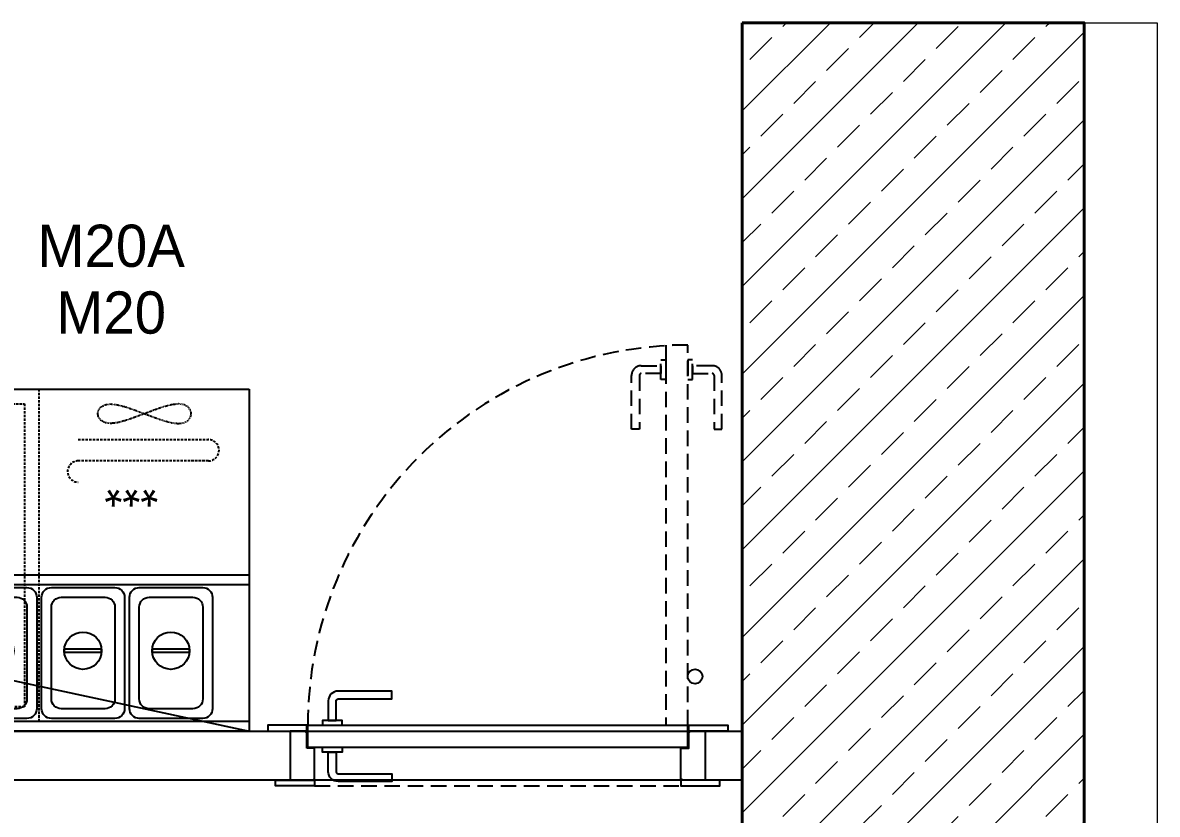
# Model space of a CAD drawing. Header units: millimetres. Extents: x 1650 to 6065, y 324 to 3836.
# Drawn here: x 3384.9 to 3617.3, y 2770.3 to 2932.3 of the extents above; entities that cross this region are included whole.
import ezdxf
from ezdxf.enums import TextEntityAlignment as Align

# ---------------------------------------------------------------- set-up
doc = ezdxf.new("R2010")
doc.units = ezdxf.units.MM
doc.linetypes.add('DASHED', pattern=[0.75, 0.5, -0.25])
doc.linetypes.add('HIDDEN2', pattern=[4.7625, 3.175, -1.5875])
for name, color, linetype in [('002 Çizgi', 7, 'Continuous'), ('A-355B-C', 22, 'Continuous'), ('S2000-002 Çizgi', 7, 'Continuous')]:
    doc.layers.add(name, color=color, linetype=linetype)
for name, color, linetype, lineweight in [('A-WALL-FULL-3', 7, 'Continuous', 15), ('BAL-PERDE', 111, 'Continuous', 40), ('porselen kaplama', 181, 'Continuous', 5)]:
    doc.layers.add(name, color=color, linetype=linetype, lineweight=lineweight)
doc.layers.add('A-WALL-PATT-1', color=7, linetype='Continuous', lineweight=5, true_color=0x737373)
doc.styles.get("Standard").update_dxf_attribs({"font": 'arial.ttf'})
doc.styles.add('TAKSİM', font='GOTHIC.TTF', dxfattribs={"height": 20})

# ---------------------------------------------------------------- blocks, each defined once
blk = doc.blocks.new('A$C74A42E60')
at = {"layer": 'A-355B-C', "color": 93, "linetype": 'HIDDEN2'}
for p, q in [((84.6, 90.2), (9.6, 90.2)), ((8.2, 77.8), (8.2, 0))]:
    blk.add_line(p, q, dxfattribs=at)
at = {"layer": 'A-355B-C'}
for p, q in [((86, 82.3), (8.2, 82.3)), ((8.2, 82.3), (8.2, 77.8)), ((86, 82.3), (86, 77.8)), ((86.2, 82.5), (86.2, 79.2)), ((86, 77.8), (8.2, 77.8))]:
    blk.add_line(p, q, dxfattribs=at)
for points in [[(1.6, 89), (9.6, 89), (9.6, 90.2), (1.6, 90.2)], [(92.6, 89), (84.6, 89), (84.6, 90.2), (92.6, 90.2)], [(0, 79), (8, 79), (8, 77.8), (0, 77.8)], [(94.2, 79), (86.2, 79), (86.2, 77.8), (94.2, 77.8)]]:
    blk.add_lwpolyline(points, close=True, dxfattribs=at)
for points in [[(8, 79), (4.6, 79), (4.6, 89), (9.4, 89)], [(9.6, 88.8), (9.6, 82.5), (8, 82.5), (8, 79.2)], [(9.6, 88.8), (9.4, 88.8), (9.4, 89)], [(86.2, 79), (89.6, 79), (89.6, 89), (84.6, 89)], [(84.6, 88.8), (84.8, 88.8), (84.8, 89)], [(84.6, 88.8), (84.6, 82.5), (86.2, 82.5)], [(8, 79.2), (7.8, 79.2), (7.8, 79)], [(86.2, 79.2), (86.4, 79.2), (86.4, 79)]]:
    blk.add_lwpolyline(points, dxfattribs=at)
at = {"layer": 'A-355B-C', "color": 27}
for points in [[(81.8, 83.3), (80.2, 83.3), (80.2, 87.3, 0.414214), (79.8, 87.7), (68.8, 87.7), (68.8, 89.3), (79.8, 89.3, -0.414214), (81.8, 87.3)], [(81.8, 76.8), (80.2, 76.8), (80.2, 72.8, -0.414214), (79.8, 72.4), (68.8, 72.4), (68.8, 70.8), (79.8, 70.8, 0.414214), (81.8, 72.8)]]:
    blk.add_lwpolyline(points, format="xyb", close=True, dxfattribs=at)
for points in [[(83, 82.3), (79, 82.3), (79, 83.3), (83, 83.3)], [(83, 77.8), (79, 77.8), (79, 76.8), (83, 76.8)]]:
    blk.add_lwpolyline(points, close=True, dxfattribs=at)
at = {"layer": 'A-355B-C', "color": 93, "linetype": 'HIDDEN2'}
for points in [[(12.7, 0), (12.7, 77.8), (8.2, 77.8), (8.2, 0)], [(8.2, 3), (8.2, 7), (7.2, 7), (7.2, 3)], [(12.7, 3), (12.7, 7), (13.7, 7), (13.7, 3)]]:
    blk.add_lwpolyline(points, close=True, dxfattribs=at)
for points in [[(7.2, 4.2), (7.2, 5.8), (3.2, 5.8, -0.414214), (2.8, 6.2), (2.8, 17.2), (1.2, 17.2), (1.2, 6.2, 0.414214), (3.2, 4.2)], [(13.7, 4.2), (13.7, 5.8), (17.7, 5.8, 0.414214), (18.1, 6.2), (18.1, 17.2), (19.7, 17.2), (19.7, 6.2, -0.414214), (17.7, 4.2)]]:
    blk.add_lwpolyline(points, format="xyb", close=True, dxfattribs=at)
at = {"layer": 'A-355B-C'}
blk.add_circle((6.7, 67.8), 1.5, dxfattribs=at)
at = {"layer": 'A-355B-C', "color": 93, "linetype": 'HIDDEN2'}
blk.add_arc((8.2, 77.8), 77.8, 270, 0, dxfattribs=at)
blk = doc.blocks.new('A$C01E77913')
at = {"layer": 'S2000-002 Çizgi'}
for points in [[(2, 26.8), (15, 26.8, -0.414214), (17, 24.8), (17, 2, -0.414214), (15, 0), (2, 0, -0.414214), (0, 2), (0, 24.8, -0.414214)], [(4, 24.8), (13, 24.8, -0.414214), (15, 22.8), (15, 4, -0.414214), (13, 2), (4, 2, -0.414214), (2, 4), (2, 22.8, -0.414214)]]:
    blk.add_lwpolyline(points, format="xyb", close=True, dxfattribs=at)
blk.add_lwpolyline([(4.71, 14.27), (12.21, 14.27), (12.21, 13.52), (4.71, 13.52)], close=True, dxfattribs=at)
blk.add_circle((8.46, 13.87), 3.82, dxfattribs=at)
blk = doc.blocks.new('A$C4e186008')
at = {"layer": '002 Çizgi', "color": 7}
blk.add_line((140, 32), (0, 32), dxfattribs=at)
blk.add_lwpolyline([(0, 0), (140, 0), (140, 32), (0, 32)], close=True, dxfattribs=at)
at = {"layer": '002 Çizgi', "color": 7, "xscale": -1, "rotation": 180}
for p in [(7.51, 29.4), (25.51, 29.4), (43.51, 29.4), (61.51, 29.4), (79.51, 29.4), (97.51, 29.4), (115.51, 29.4)]:
    blk.add_blockref('A$C01E77913', p, dxfattribs=at)
blk = doc.blocks.new('A$C024a4680')
at = {"layer": 'S2000-002 Çizgi'}
blk.add_line((0, 72.6, 0), (140, 72.6, 0), dxfattribs=at)
at = {"layer": 'S2000-002 Çizgi', "elevation": 0}
for points in [[(0, 4.6), (0, 74.6), (140, 74.6), (140, 4.6)], [(52.16, 1.96), (91.76, 1.96), (91.76, 4.6), (52.16, 4.6)], [(94.79, 1.96), (134.39, 1.96), (134.39, 4.6), (94.79, 4.6)], [(64.29, 1.96), (79.23, 1.96), (79.23, 0), (64.29, 0)], [(106.92, 1.96), (121.86, 1.96), (121.86, 0), (106.92, 0)]]:
    blk.add_lwpolyline(points, close=True, dxfattribs=at)
at = {"layer": 'S2000-002 Çizgi', "linetype": 'DASHED', "elevation": 0}
blk.add_lwpolyline([(43, 72.6), (43, 4.6)], dxfattribs=at)
blk.add_lwpolyline([(46, 69.6), (137, 69.6), (137, 7.6), (46, 7.6)], close=True, dxfattribs=at)
for points in [[(8.33, 19.28), (35, 19.28, 1), (35, 23.63)], [(35, 14.93), (8.33, 14.93, -1), (8.33, 19.28)]]:
    blk.add_lwpolyline(points, format="xyb", dxfattribs=at)
at = {"layer": 'S2000-002 Çizgi', "linetype": 'DASHED', "ltscale": 0.1}
blk.add_lwpolyline([(14.44, 7.62), (15.9, 7.8), (17.6, 8.25), (19.46, 8.89), (21.41, 9.63), (23.36, 10.36), (25.22, 11), (26.93, 11.46), (28.38, 11.63), (29.53, 11.46), (30.34, 11), (30.83, 10.36), (31, 9.63), (30.83, 8.89), (30.34, 8.25), (29.53, 7.8), (28.38, 7.62), (26.93, 7.8), (25.22, 8.25), (23.36, 8.89), (21.41, 9.63), (19.46, 10.36), (17.6, 11), (15.9, 11.46), (14.44, 11.63), (13.3, 11.46), (12.48, 11), (11.99, 10.36), (11.83, 9.63), (11.99, 8.89), (12.48, 8.25), (13.3, 7.8)], close=True, dxfattribs=at)
at = {"layer": 'porselen kaplama', "xscale": -1}
blk.add_blockref('A$C4e186008', (140, 42.6, 0), dxfattribs=at)
at = {"layer": 'S2000-002 Çizgi'}
blk.add_text('***', height=6.76, dxfattribs=at).set_placement((18.61, 21.86, 0))

msp = doc.modelspace()

# ---------------------------------------------------------------- hatches: boundary and pattern name
at = {"layer": 'A-WALL-PATT-1'}
h = msp.add_hatch(dxfattribs=at)
h.set_pattern_fill('ANSI33', color=256, scale=2, style=0)
h.set_pattern_definition([(45, (-71799.261, 82599.877), (-8.9802561, 8.9802561), []), (45, (-71790.281, 82599.877), (-8.9802561, 8.9802561), [6.35, -3.175])])
h.paths.add_polyline_path([(3532.312, 2727.33), (3602.312, 2727.33), (3602.312, 2932.33), (3532.312, 2932.33), (3532.312, 2800.847)], flags=0)

# ---------------------------------------------------------------- linework, layer by layer
msp.add_line((3291.312, 2817.33, 0), (3431.312, 2787.33, 0))
at = {"elevation": 0}
for points in [[(3431.312, 2787.33), (3291.312, 2787.33), (3291.312, 2817.33), (3431.312, 2817.33)], [(3057.312, 2787.33), (3532.312, 2787.33), (3532.312, 2777.33), (3057.312, 2777.33)]]:
    msp.add_lwpolyline(points, close=True, dxfattribs=at)
at = {"layer": 'A-WALL-FULL-3', "elevation": 0}
msp.add_lwpolyline([(3617.312, 2727.33), (3602.312, 2727.33), (3602.312, 2932.33), (3617.312, 2932.33)], close=True, dxfattribs=at)
at = {"layer": 'BAL-PERDE', "elevation": 0}
msp.add_lwpolyline([(3532.312, 2932.33), (3532.312, 2727.33), (3602.312, 2727.33), (3602.312, 2932.33)], close=True, dxfattribs=at)

# ---------------------------------------------------------------- block references
at = {"rotation": 180}
msp.add_blockref('A$C024a4680', (3431.312, 2861.928), dxfattribs=at)
at = {"layer": 'A-355B-C', "rotation": 180}
msp.add_blockref('A$C74A42E60', (3529.339, 2866.33, 0), dxfattribs=at)

# ---------------------------------------------------------------- texts
at = {"style": 'TAKSİM'}
for s, p in [('M20A', (3403.067, 2882.355, 0)), ('M20', (3403.067, 2868.695, 0))]:
    msp.add_text(s, height=8.64, dxfattribs=at).set_placement(p, align=Align.CENTER)

doc.saveas('drawing.dxf')
